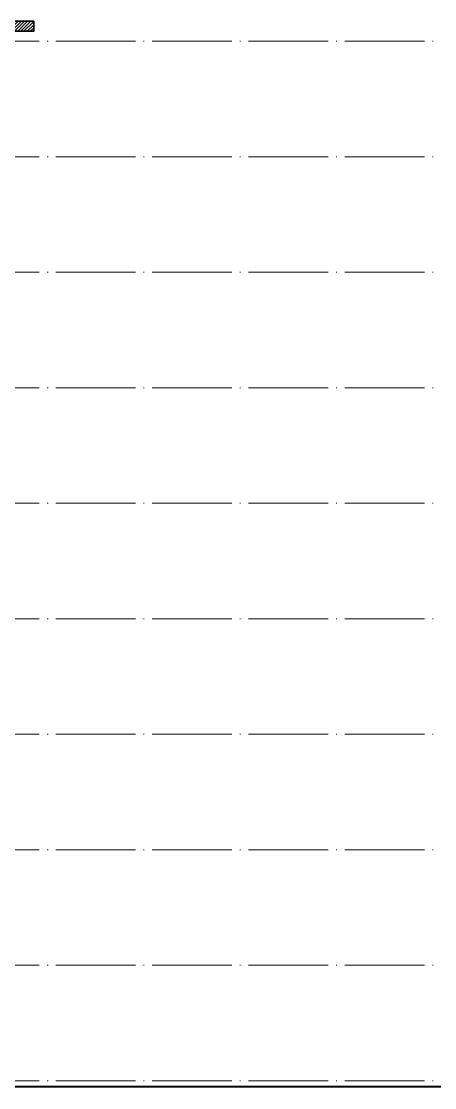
# Model space of a CAD drawing. Extents: x -518115 to 790560, y -210384 to 1628073.
# Drawn here: x 439905 to 450295, y -31143 to -4368 of the extents above; entities that cross this region are included whole.
import ezdxf

# ---------------------------------------------------------------- set-up
doc = ezdxf.new("R2010")
doc.units = 0
doc.header["$LTSCALE"] = 1000
doc.header["$MEASUREMENT"] = 0
doc.linetypes.add('DOTE', pattern=[2.42, 2, -0.2, 0.02, -0.2])
doc.layers.add('3-剖面填充（细）', color=250, linetype='Continuous')
doc.layers.add('5-平立面看线1', color=45, linetype='Continuous')
doc.layers.add('DOTE', color=19, linetype='DOTE', lineweight=9)
doc.layers.add('立面-中轮廓线', color=213, linetype='Continuous', lineweight=35)

msp = doc.modelspace()

# ---------------------------------------------------------------- hatches: boundary and pattern name
at = {"layer": '3-剖面填充（细）'}
h = msp.add_hatch(dxfattribs=at)
h.set_pattern_fill('ANSI31', color=256, scale=35)
h.set_pattern_definition([(45, (0, 0), (-39.2886205, 39.2886205), [])])
h.paths.add_polyline_path([(426316.6, -4868.1), (429916.6, -4868.1), (429916.6, -5318.1), (429766.6, -5318.1), (429766.6, -5468.1), (439366.6, -5468.1), (439366.6, -5318.1), (439216.6, -5318.1), (439216.6, -4768.1), (439616.6, -4768.1), (439616.6, -4618.1), (440216.6, -4618.1), (440216.6, -4368.1), (425966.6, -4368.1), (425966.6, -4618.1), (426466.6, -4618.1), (426466.6, -4868.1), (426316.6, -4868.1)])

# ---------------------------------------------------------------- linework, layer by layer
at = {"layer": '5-平立面看线1', "color": 1, "ltscale": 0.8, "const_width": 50}
msp.add_lwpolyline([(419416.6, -31118.1), (471816.6, -31118.1)], dxfattribs=at)
at = {"layer": 'DOTE', "linetype": 'DOTE'}
for p, q in [((471816.6, -4868.1), (419416.6, -4868.1)), ((471816.6, -7768.1), (419416.6, -7768.1)), ((471816.6, -10668.1), (419416.6, -10668.1)), ((471816.6, -13568.1), (419416.6, -13568.1)), ((471816.6, -16468.1), (419416.6, -16468.1)), ((471816.6, -19368.1), (419416.6, -19368.1)), ((471816.6, -22268.1), (419416.6, -22268.1)), ((471816.6, -25168.1), (419416.6, -25168.1)), ((471816.6, -28068.1), (419416.6, -28068.1)), ((471816.6, -30968.1), (419416.6, -30968.1))]:
    msp.add_line(p, q, dxfattribs=at)
at = {"layer": '立面-中轮廓线', "color": 2}
msp.add_lwpolyline([(439216.6, -4368.1), (440216.6, -4368.1), (440216.6, -4618.1), (439616.6, -4618.1), (439616.6, -4768.1), (439216.6, -4768.1), (439216.6, -5318.1), (439366.6, -5318.1), (439366.6, -5468.1), (439216.6, -5468.1)], dxfattribs=at)

doc.saveas('drawing.dxf')
